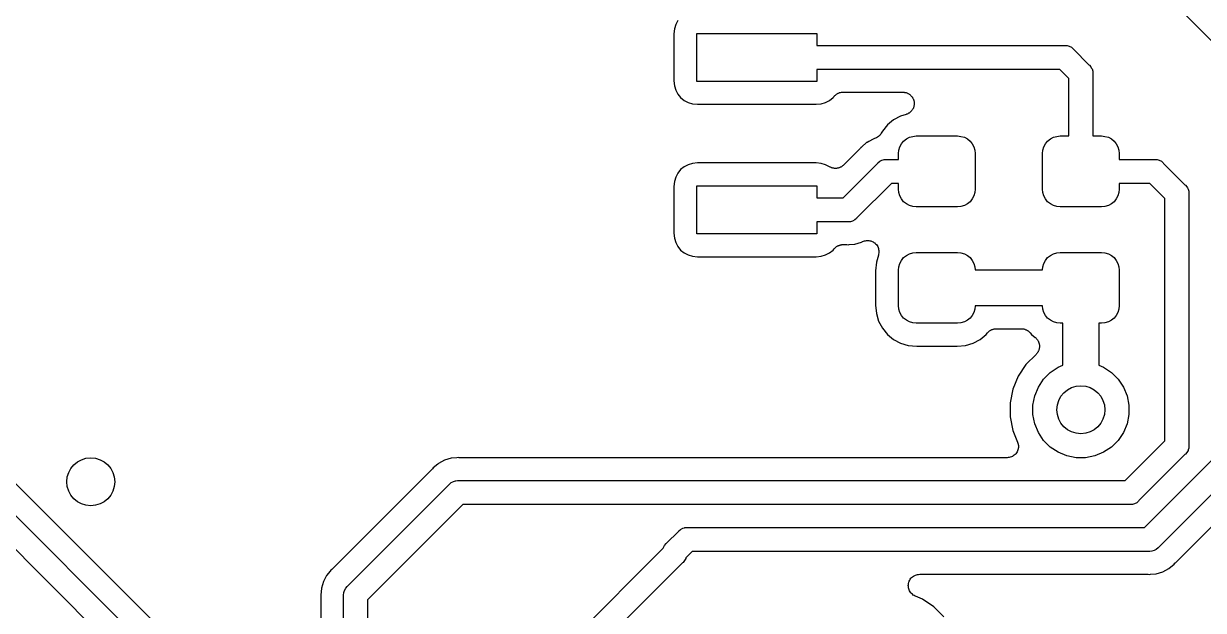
# Model space of a CAD drawing. Extents: x 100.2 to 129.8, y -164.8 to -95.2.
# Drawn here: x 105.39 to 115.22, y -117.47 to -112.58 of the extents above; entities that cross this region are included whole.
import ezdxf

# ---------------------------------------------------------------- set-up
doc = ezdxf.new("R2010")
doc.units = 0
doc.layers.add('BLACK', color=7, linetype='CONTINUOUS')

msp = doc.modelspace()

# ---------------------------------------------------------------- linework, layer by layer
at = {"layer": 'BLACK', "linetype": 'CONTINUOUS'}
for p, q in [((110.841, -112.559), (110.824, -112.592)), ((115.29, -112.731), (115.051, -112.492)), ((110.813, -112.628), (110.809, -112.67)), ((110.824, -112.592), (110.813, -112.628)), ((110.809, -112.67), (110.809, -113.06)), ((111, -113.065), (111, -112.665)), ((111, -112.665), (112, -112.665)), ((112, -112.665), (112, -112.765)), ((112, -112.765), (114.06, -112.765)), ((114.06, -112.765), (114.065, -112.765)), ((114.065, -112.765), (114.07, -112.765)), ((114.07, -112.765), (114.07, -112.765)), ((114.07, -112.765), (114.085, -112.766)), ((114.085, -112.766), (114.103, -112.772)), ((114.103, -112.772), (114.121, -112.781)), ((114.121, -112.781), (114.136, -112.794)), ((114.136, -112.794), (114.139, -112.798)), ((114.139, -112.798), (114.267, -112.926)), ((114.267, -112.926), (114.271, -112.929)), ((114.271, -112.929), (114.284, -112.944)), ((114.284, -112.944), (114.287, -112.951)), ((114.287, -112.951), (114.293, -112.962)), ((114.024, -112.965), (112, -112.965)), ((112, -112.965), (112, -113.065)), ((114.1, -113.041), (114.024, -112.965)), ((114.1, -113.52), (114.1, -113.041)), ((114.293, -112.962), (114.299, -112.98)), ((114.299, -112.98), (114.299, -112.982)), ((114.299, -112.982), (114.3, -112.995)), ((114.3, -112.995), (114.3, -112.995)), ((114.3, -112.995), (114.3, -113)), ((114.3, -113), (114.3, -113.005)), ((114.3, -113.005), (114.3, -113.52)), ((110.809, -113.06), (110.813, -113.102)), ((110.813, -113.102), (110.824, -113.138)), ((110.824, -113.138), (110.841, -113.171)), ((112, -113.065), (111, -113.065)), ((110.841, -113.171), (110.865, -113.2)), ((110.865, -113.2), (110.894, -113.224)), ((110.894, -113.224), (110.927, -113.241)), ((110.927, -113.241), (110.963, -113.252)), ((110.963, -113.252), (111.005, -113.256)), ((111.995, -113.256), (112.037, -113.252)), ((112.037, -113.252), (112.073, -113.241)), ((112.073, -113.241), (112.106, -113.224)), ((112.106, -113.224), (112.135, -113.2)), ((112.135, -113.2), (112.143, -113.19)), ((112.143, -113.19), (112.144, -113.189)), ((112.144, -113.189), (112.147, -113.186)), ((112.147, -113.186), (112.15, -113.183)), ((112.15, -113.183), (112.154, -113.179)), ((112.154, -113.179), (112.158, -113.176)), ((112.158, -113.176), (112.161, -113.174)), ((112.161, -113.174), (112.164, -113.171)), ((112.164, -113.171), (112.169, -113.168)), ((112.169, -113.168), (112.173, -113.166)), ((112.173, -113.166), (112.177, -113.164)), ((112.177, -113.164), (112.181, -113.162)), ((112.181, -113.162), (112.186, -113.161)), ((112.186, -113.161), (112.19, -113.159)), ((112.19, -113.159), (112.194, -113.158)), ((112.194, -113.158), (112.198, -113.157)), ((112.198, -113.157), (112.204, -113.156)), ((112.204, -113.156), (112.209, -113.155)), ((112.209, -113.155), (112.213, -113.155)), ((112.213, -113.155), (112.217, -113.155)), ((112.217, -113.155), (112.716, -113.155)), ((112.716, -113.155), (112.718, -113.155)), ((112.718, -113.155), (112.722, -113.156)), ((112.722, -113.156), (112.727, -113.156)), ((112.727, -113.156), (112.731, -113.157)), ((112.731, -113.157), (112.736, -113.157)), ((112.736, -113.157), (112.74, -113.158)), ((112.74, -113.158), (112.745, -113.159)), ((112.745, -113.159), (112.749, -113.161)), ((112.749, -113.161), (112.754, -113.163)), ((112.754, -113.163), (112.758, -113.165)), ((112.758, -113.165), (112.762, -113.167)), ((112.762, -113.167), (112.766, -113.169)), ((112.766, -113.169), (112.77, -113.172)), ((112.77, -113.172), (112.774, -113.175)), ((112.774, -113.175), (112.777, -113.177)), ((112.777, -113.177), (112.781, -113.181)), ((112.781, -113.181), (112.784, -113.184)), ((112.784, -113.184), (112.787, -113.187)), ((112.787, -113.187), (112.79, -113.19)), ((112.79, -113.19), (112.793, -113.194)), ((112.793, -113.194), (112.796, -113.198)), ((112.796, -113.198), (112.798, -113.202)), ((112.798, -113.202), (112.8, -113.206)), ((112.8, -113.206), (112.802, -113.21)), ((112.802, -113.21), (112.804, -113.214)), ((112.804, -113.214), (112.806, -113.219)), ((112.806, -113.219), (112.807, -113.223)), ((112.807, -113.223), (112.808, -113.228)), ((112.808, -113.228), (112.81, -113.232)), ((112.81, -113.232), (112.81, -113.237)), ((112.81, -113.237), (112.811, -113.241)), ((112.811, -113.241), (112.811, -113.246)), ((112.811, -113.246), (112.811, -113.251)), ((112.811, -113.251), (112.811, -113.255)), ((111.005, -113.256), (111.995, -113.256)), ((112.744, -113.341), (112.698, -113.355)), ((112.748, -113.339), (112.744, -113.341)), ((112.753, -113.338), (112.748, -113.339)), ((112.757, -113.336), (112.753, -113.338)), ((112.761, -113.334), (112.757, -113.336)), ((112.765, -113.331), (112.761, -113.334)), ((112.769, -113.329), (112.765, -113.331)), ((112.773, -113.326), (112.769, -113.329)), ((112.776, -113.324), (112.773, -113.326)), ((112.78, -113.32), (112.776, -113.324)), ((112.783, -113.317), (112.78, -113.32)), ((112.786, -113.314), (112.783, -113.317)), ((112.79, -113.31), (112.786, -113.314)), ((112.792, -113.307), (112.79, -113.31)), ((112.795, -113.303), (112.792, -113.307)), ((112.797, -113.299), (112.795, -113.303)), ((112.8, -113.295), (112.797, -113.299)), ((112.802, -113.291), (112.8, -113.295)), ((112.804, -113.287), (112.802, -113.291)), ((112.805, -113.282), (112.804, -113.287)), ((112.807, -113.278), (112.805, -113.282)), ((112.808, -113.273), (112.807, -113.278)), ((112.809, -113.269), (112.808, -113.273)), ((112.81, -113.264), (112.809, -113.269)), ((112.811, -113.26), (112.81, -113.264)), ((112.811, -113.255), (112.811, -113.26)), ((112.588, -113.428), (112.546, -113.479)), ((112.639, -113.386), (112.588, -113.428)), ((112.698, -113.355), (112.639, -113.386)), ((112.468, -113.546), (112.433, -113.565)), ((112.481, -113.542), (112.468, -113.546)), ((112.489, -113.539), (112.481, -113.542)), ((112.497, -113.535), (112.489, -113.539)), ((112.498, -113.535), (112.497, -113.535)), ((112.506, -113.53), (112.498, -113.535)), ((112.498, -113.535), (112.498, -113.535)), ((112.513, -113.525), (112.506, -113.53)), ((112.514, -113.525), (112.513, -113.525)), ((112.513, -113.525), (112.513, -113.525)), ((112.52, -113.518), (112.514, -113.525)), ((112.526, -113.512), (112.52, -113.518)), ((112.527, -113.512), (112.526, -113.512)), ((112.532, -113.504), (112.527, -113.511)), ((112.527, -113.511), (112.527, -113.512)), ((112.537, -113.497), (112.532, -113.504)), ((112.546, -113.479), (112.537, -113.496)), ((112.537, -113.496), (112.537, -113.496)), ((112.537, -113.496), (112.537, -113.496)), ((112.537, -113.496), (112.537, -113.496)), ((112.537, -113.496), (112.537, -113.497)), ((112.723, -113.563), (112.746, -113.545)), ((112.746, -113.545), (112.771, -113.531)), ((112.771, -113.531), (112.799, -113.523)), ((112.799, -113.523), (112.828, -113.52)), ((112.828, -113.52), (113.172, -113.52)), ((113.172, -113.52), (113.201, -113.523)), ((113.201, -113.523), (113.229, -113.531)), ((113.229, -113.531), (113.254, -113.545)), ((113.254, -113.545), (113.277, -113.563)), ((113.923, -113.563), (113.946, -113.545)), ((113.946, -113.545), (113.971, -113.531)), ((113.971, -113.531), (113.999, -113.523)), ((113.999, -113.523), (114.027, -113.52)), ((114.027, -113.52), (114.1, -113.52)), ((114.3, -113.52), (114.372, -113.52)), ((114.372, -113.52), (114.401, -113.523)), ((114.401, -113.523), (114.429, -113.531)), ((114.429, -113.531), (114.454, -113.545)), ((114.454, -113.545), (114.477, -113.563)), ((112.362, -113.623), (112.223, -113.762)), ((112.364, -113.62), (112.362, -113.623)), ((112.367, -113.617), (112.364, -113.62)), ((112.368, -113.616), (112.367, -113.617)), ((112.374, -113.609), (112.368, -113.616)), ((112.415, -113.575), (112.374, -113.609)), ((112.418, -113.573), (112.415, -113.575)), ((112.415, -113.575), (112.415, -113.575)), ((112.433, -113.565), (112.418, -113.573)), ((112.433, -113.565), (112.433, -113.565)), ((112.433, -113.565), (112.433, -113.565)), ((112.68, -113.667), (112.683, -113.639)), ((112.683, -113.639), (112.691, -113.611)), ((112.691, -113.611), (112.705, -113.586)), ((112.705, -113.586), (112.723, -113.563)), ((113.277, -113.563), (113.295, -113.586)), ((113.295, -113.586), (113.309, -113.611)), ((113.309, -113.611), (113.317, -113.639)), ((113.317, -113.639), (113.32, -113.667)), ((113.88, -113.667), (113.883, -113.639)), ((113.883, -113.639), (113.891, -113.611)), ((113.891, -113.611), (113.905, -113.586)), ((113.905, -113.586), (113.923, -113.563)), ((114.477, -113.563), (114.495, -113.586)), ((114.495, -113.586), (114.509, -113.611)), ((114.509, -113.611), (114.517, -113.639)), ((114.517, -113.639), (114.52, -113.667)), ((111.005, -113.744), (110.963, -113.748)), ((111.995, -113.744), (111.005, -113.744)), ((112.037, -113.748), (111.995, -113.744)), ((112.506, -113.748), (112.509, -113.744)), ((112.509, -113.744), (112.524, -113.731)), ((112.524, -113.731), (112.542, -113.722)), ((112.542, -113.722), (112.553, -113.719)), ((112.553, -113.719), (112.56, -113.716)), ((112.56, -113.716), (112.564, -113.716)), ((112.564, -113.716), (112.575, -113.715)), ((112.575, -113.715), (112.575, -113.715)), ((112.575, -113.715), (112.58, -113.715)), ((112.58, -113.715), (112.585, -113.715)), ((112.585, -113.715), (112.68, -113.715)), ((112.68, -113.715), (112.68, -113.667)), ((113.32, -113.667), (113.32, -113.962)), ((113.88, -113.962), (113.88, -113.667)), ((114.52, -113.667), (114.52, -113.715)), ((114.52, -113.715), (114.81, -113.715)), ((114.81, -113.715), (114.815, -113.715)), ((114.815, -113.715), (114.82, -113.715)), ((114.82, -113.715), (114.82, -113.715)), ((114.82, -113.715), (114.835, -113.716)), ((114.835, -113.716), (114.853, -113.722)), ((114.853, -113.722), (114.871, -113.731)), ((114.871, -113.731), (114.886, -113.744)), ((114.886, -113.744), (114.889, -113.748)), ((110.841, -113.829), (110.824, -113.862)), ((110.865, -113.8), (110.841, -113.829)), ((110.894, -113.776), (110.865, -113.8)), ((110.927, -113.759), (110.894, -113.776)), ((110.963, -113.748), (110.927, -113.759)), ((112.073, -113.759), (112.037, -113.748)), ((112.111, -113.779), (112.073, -113.759)), ((112.115, -113.78), (112.111, -113.779)), ((112.118, -113.782), (112.115, -113.78)), ((112.123, -113.784), (112.118, -113.782)), ((112.128, -113.786), (112.123, -113.784)), ((112.132, -113.787), (112.128, -113.786)), ((112.136, -113.788), (112.132, -113.787)), ((112.141, -113.789), (112.136, -113.788)), ((112.146, -113.79), (112.141, -113.789)), ((112.15, -113.79), (112.146, -113.79)), ((112.155, -113.79), (112.15, -113.79)), ((112.16, -113.79), (112.155, -113.79)), ((112.165, -113.79), (112.16, -113.79)), ((112.169, -113.789), (112.165, -113.79)), ((112.173, -113.788), (112.169, -113.789)), ((112.178, -113.787), (112.173, -113.788)), ((112.183, -113.786), (112.178, -113.787)), ((112.187, -113.784), (112.183, -113.786)), ((112.191, -113.783), (112.187, -113.784)), ((112.195, -113.781), (112.191, -113.783)), ((112.2, -113.779), (112.195, -113.781)), ((112.204, -113.777), (112.2, -113.779)), ((112.207, -113.775), (112.204, -113.777)), ((112.211, -113.772), (112.207, -113.775)), ((112.215, -113.769), (112.211, -113.772)), ((112.218, -113.766), (112.215, -113.769)), ((112.222, -113.763), (112.218, -113.766)), ((112.219, -114.035), (112.506, -113.748)), ((112.223, -113.762), (112.222, -113.763)), ((114.889, -113.748), (115.067, -113.926)), ((110.813, -113.898), (110.809, -113.94)), ((110.809, -113.94), (110.809, -114.33)), ((110.824, -113.862), (110.813, -113.898)), ((111, -114.335), (111, -113.935)), ((111, -113.935), (112, -113.935)), ((112, -113.935), (112, -114.035)), ((112.621, -113.915), (112.334, -114.202)), ((112.68, -113.915), (112.621, -113.915)), ((112.68, -113.962), (112.68, -113.915)), ((114.774, -113.915), (114.52, -113.915)), ((114.52, -113.915), (114.52, -113.962)), ((114.9, -114.041), (114.774, -113.915)), ((115.067, -113.926), (115.071, -113.929)), ((115.071, -113.929), (115.084, -113.944)), ((112, -114.035), (112.219, -114.035)), ((112.683, -113.991), (112.68, -113.962)), ((112.691, -114.019), (112.683, -113.991)), ((112.705, -114.044), (112.691, -114.019)), ((113.309, -114.019), (113.295, -114.044)), ((113.317, -113.991), (113.309, -114.019)), ((113.32, -113.962), (113.317, -113.991)), ((113.883, -113.991), (113.88, -113.962)), ((113.891, -114.019), (113.883, -113.991)), ((113.905, -114.044), (113.891, -114.019)), ((114.509, -114.019), (114.495, -114.044)), ((114.517, -113.991), (114.509, -114.019)), ((114.52, -113.962), (114.517, -113.991)), ((115.084, -113.944), (115.088, -113.952)), ((115.088, -113.952), (115.093, -113.962)), ((115.093, -113.962), (115.099, -113.98)), ((115.099, -113.98), (115.1, -114)), ((115.1, -114), (115.1, -114.005)), ((115.1, -114.005), (115.1, -116.095)), ((112.723, -114.067), (112.705, -114.044)), ((112.746, -114.085), (112.723, -114.067)), ((112.771, -114.099), (112.746, -114.085)), ((112.799, -114.107), (112.771, -114.099)), ((112.828, -114.11), (112.799, -114.107)), ((113.172, -114.11), (112.828, -114.11)), ((113.201, -114.107), (113.172, -114.11)), ((113.229, -114.099), (113.201, -114.107)), ((113.254, -114.085), (113.229, -114.099)), ((113.277, -114.067), (113.254, -114.085)), ((113.295, -114.044), (113.277, -114.067)), ((113.923, -114.067), (113.905, -114.044)), ((113.946, -114.085), (113.923, -114.067)), ((113.971, -114.099), (113.946, -114.085)), ((113.999, -114.107), (113.971, -114.099)), ((114.027, -114.11), (113.999, -114.107)), ((114.372, -114.11), (114.027, -114.11)), ((114.401, -114.107), (114.372, -114.11)), ((114.429, -114.099), (114.401, -114.107)), ((114.454, -114.085), (114.429, -114.099)), ((114.477, -114.067), (114.454, -114.085)), ((114.495, -114.044), (114.477, -114.067)), ((114.9, -116.059), (114.9, -114.041)), ((112.255, -114.235), (112, -114.235)), ((112, -114.235), (112, -114.335)), ((112.26, -114.235), (112.255, -114.235)), ((112.265, -114.235), (112.26, -114.235)), ((112.28, -114.234), (112.265, -114.235)), ((112.265, -114.235), (112.265, -114.235)), ((112.298, -114.228), (112.28, -114.234)), ((112.316, -114.219), (112.298, -114.228)), ((112.331, -114.206), (112.316, -114.219)), ((112.334, -114.202), (112.331, -114.206)), ((110.809, -114.33), (110.813, -114.372)), ((110.813, -114.372), (110.824, -114.408)), ((110.824, -114.408), (110.841, -114.441)), ((112, -114.335), (111, -114.335)), ((112.177, -114.434), (112.181, -114.432)), ((112.181, -114.432), (112.186, -114.431)), ((112.186, -114.431), (112.19, -114.429)), ((112.19, -114.429), (112.194, -114.428)), ((112.194, -114.428), (112.198, -114.427)), ((112.198, -114.427), (112.204, -114.426)), ((112.204, -114.426), (112.209, -114.425)), ((112.209, -114.425), (112.213, -114.425)), ((112.213, -114.425), (112.217, -114.425)), ((112.217, -114.425), (112.241, -114.425)), ((112.241, -114.425), (112.242, -114.425)), ((112.242, -114.425), (112.246, -114.425)), ((112.246, -114.425), (112.25, -114.425)), ((112.25, -114.425), (112.26, -114.426)), ((112.26, -114.426), (112.27, -114.425)), ((112.27, -114.425), (112.317, -114.421)), ((112.27, -114.425), (112.27, -114.425)), ((112.317, -114.421), (112.372, -114.404)), ((112.372, -114.404), (112.378, -114.401)), ((112.378, -114.401), (112.379, -114.4)), ((112.379, -114.4), (112.388, -114.397)), ((112.379, -114.4), (112.379, -114.4)), ((112.379, -114.4), (112.379, -114.4)), ((112.379, -114.4), (112.379, -114.4)), ((112.388, -114.397), (112.396, -114.393)), ((112.396, -114.393), (112.405, -114.392)), ((112.396, -114.393), (112.396, -114.393)), ((112.396, -114.393), (112.396, -114.393)), ((112.405, -114.392), (112.414, -114.39)), ((112.414, -114.39), (112.414, -114.39)), ((112.414, -114.39), (112.415, -114.39)), ((112.415, -114.39), (112.424, -114.39)), ((112.424, -114.39), (112.433, -114.39)), ((112.433, -114.39), (112.433, -114.39)), ((112.433, -114.39), (112.433, -114.39)), ((112.433, -114.39), (112.442, -114.392)), ((112.442, -114.392), (112.451, -114.394)), ((112.451, -114.394), (112.451, -114.394)), ((112.451, -114.394), (112.451, -114.394)), ((112.451, -114.394), (112.46, -114.398)), ((112.46, -114.398), (112.468, -114.401)), ((112.468, -114.401), (112.468, -114.401)), ((112.468, -114.401), (112.468, -114.401)), ((112.468, -114.401), (112.476, -114.406)), ((112.476, -114.406), (112.483, -114.411)), ((112.483, -114.411), (112.483, -114.412)), ((112.483, -114.412), (112.484, -114.412)), ((112.484, -114.412), (112.49, -114.418)), ((112.49, -114.418), (112.496, -114.425)), ((112.496, -114.425), (112.496, -114.425)), ((112.496, -114.425), (112.497, -114.425)), ((112.497, -114.425), (112.502, -114.433)), ((110.841, -114.441), (110.865, -114.47)), ((110.865, -114.47), (110.894, -114.494)), ((110.894, -114.494), (110.927, -114.511)), ((110.927, -114.511), (110.963, -114.522)), ((110.963, -114.522), (111.005, -114.526)), ((111.005, -114.526), (111.995, -114.526)), ((111.995, -114.526), (112.037, -114.522)), ((112.037, -114.522), (112.073, -114.511)), ((112.073, -114.511), (112.106, -114.494)), ((112.106, -114.494), (112.135, -114.47)), ((112.135, -114.47), (112.143, -114.46)), ((112.143, -114.46), (112.144, -114.459)), ((112.144, -114.459), (112.147, -114.456)), ((112.147, -114.456), (112.15, -114.453)), ((112.15, -114.453), (112.154, -114.449)), ((112.154, -114.449), (112.158, -114.446)), ((112.158, -114.446), (112.161, -114.444)), ((112.161, -114.444), (112.164, -114.441)), ((112.164, -114.441), (112.169, -114.438)), ((112.169, -114.438), (112.173, -114.436)), ((112.173, -114.436), (112.177, -114.434)), ((112.514, -114.512), (112.496, -114.571)), ((112.502, -114.433), (112.507, -114.44)), ((112.507, -114.44), (112.507, -114.44)), ((112.507, -114.44), (112.507, -114.44)), ((112.507, -114.44), (112.51, -114.449)), ((112.51, -114.449), (112.514, -114.457)), ((112.514, -114.457), (112.514, -114.457)), ((112.514, -114.457), (112.514, -114.458)), ((112.514, -114.458), (112.515, -114.466)), ((112.515, -114.503), (112.514, -114.512)), ((112.515, -114.466), (112.517, -114.475)), ((112.517, -114.494), (112.515, -114.503)), ((112.517, -114.475), (112.517, -114.476)), ((112.517, -114.476), (112.517, -114.476)), ((112.517, -114.476), (112.517, -114.485)), ((112.517, -114.485), (112.517, -114.494)), ((112.517, -114.494), (112.517, -114.494)), ((112.517, -114.494), (112.517, -114.494)), ((112.723, -114.533), (112.746, -114.515)), ((112.746, -114.515), (112.771, -114.501)), ((112.771, -114.501), (112.799, -114.493)), ((112.799, -114.493), (112.828, -114.49)), ((112.828, -114.49), (113.172, -114.49)), ((113.172, -114.49), (113.201, -114.493)), ((113.201, -114.493), (113.229, -114.501)), ((113.229, -114.501), (113.254, -114.515)), ((113.254, -114.515), (113.277, -114.533)), ((113.923, -114.533), (113.946, -114.515)), ((113.946, -114.515), (113.971, -114.501)), ((113.971, -114.501), (113.999, -114.493)), ((113.999, -114.493), (114.027, -114.49)), ((114.027, -114.49), (114.372, -114.49)), ((114.372, -114.49), (114.401, -114.493)), ((114.401, -114.493), (114.429, -114.501)), ((114.429, -114.501), (114.454, -114.515)), ((114.454, -114.515), (114.477, -114.533)), ((112.496, -114.571), (112.489, -114.642)), ((112.68, -114.637), (112.683, -114.609)), ((112.683, -114.609), (112.691, -114.581)), ((112.691, -114.581), (112.705, -114.556)), ((112.705, -114.556), (112.723, -114.533)), ((113.277, -114.533), (113.295, -114.556)), ((113.295, -114.556), (113.309, -114.581)), ((113.309, -114.581), (113.317, -114.609)), ((113.317, -114.609), (113.32, -114.635)), ((113.88, -114.635), (113.883, -114.609)), ((113.883, -114.609), (113.891, -114.581)), ((113.891, -114.581), (113.905, -114.556)), ((113.905, -114.556), (113.923, -114.533)), ((114.477, -114.533), (114.495, -114.556)), ((114.495, -114.556), (114.509, -114.581)), ((114.509, -114.581), (114.517, -114.609)), ((114.517, -114.609), (114.52, -114.637)), ((112.489, -114.642), (112.489, -114.928)), ((112.68, -114.932), (112.68, -114.637)), ((113.32, -114.635), (113.88, -114.635)), ((114.52, -114.637), (114.52, -114.932)), ((112.489, -114.928), (112.496, -114.999)), ((112.496, -114.999), (112.515, -115.062)), ((112.683, -114.961), (112.68, -114.932)), ((112.691, -114.989), (112.683, -114.961)), ((112.705, -115.014), (112.691, -114.989)), ((112.723, -115.037), (112.705, -115.014)), ((113.295, -115.014), (113.277, -115.037)), ((113.309, -114.989), (113.295, -115.014)), ((113.317, -114.961), (113.309, -114.989)), ((113.32, -114.935), (113.317, -114.961)), ((113.88, -114.935), (113.32, -114.935)), ((113.883, -114.961), (113.88, -114.935)), ((113.891, -114.989), (113.883, -114.961)), ((113.905, -115.014), (113.891, -114.989)), ((113.923, -115.037), (113.905, -115.014)), ((114.495, -115.014), (114.477, -115.037)), ((114.509, -114.989), (114.495, -115.014)), ((114.517, -114.961), (114.509, -114.989)), ((114.52, -114.932), (114.517, -114.961)), ((112.515, -115.062), (112.546, -115.121)), ((112.546, -115.121), (112.588, -115.172)), ((112.746, -115.055), (112.723, -115.037)), ((112.771, -115.069), (112.746, -115.055)), ((112.799, -115.077), (112.771, -115.069)), ((112.828, -115.08), (112.799, -115.077)), ((113.172, -115.08), (112.828, -115.08)), ((113.201, -115.077), (113.172, -115.08)), ((113.229, -115.069), (113.201, -115.077)), ((113.254, -115.055), (113.229, -115.069)), ((113.277, -115.037), (113.254, -115.055)), ((113.946, -115.055), (113.923, -115.037)), ((113.971, -115.069), (113.946, -115.055)), ((113.999, -115.077), (113.971, -115.069)), ((114.027, -115.08), (113.999, -115.077)), ((114.05, -115.08), (114.027, -115.08)), ((114.05, -115.429), (114.05, -115.08)), ((114.372, -115.08), (114.35, -115.08)), ((114.35, -115.08), (114.35, -115.429)), ((114.401, -115.077), (114.372, -115.08)), ((114.429, -115.069), (114.401, -115.077)), ((114.454, -115.055), (114.429, -115.069)), ((114.477, -115.037), (114.454, -115.055)), ((112.588, -115.172), (112.639, -115.214)), ((112.639, -115.214), (112.698, -115.245)), ((113.302, -115.245), (113.361, -115.214)), ((113.361, -115.214), (113.412, -115.172)), ((113.412, -115.172), (113.422, -115.16)), ((113.422, -115.16), (113.423, -115.159)), ((113.423, -115.159), (113.426, -115.156)), ((113.426, -115.156), (113.428, -115.153)), ((113.428, -115.153), (113.432, -115.149)), ((113.432, -115.149), (113.436, -115.146)), ((113.436, -115.146), (113.439, -115.144)), ((113.439, -115.144), (113.443, -115.141)), ((113.443, -115.141), (113.447, -115.138)), ((113.447, -115.138), (113.451, -115.136)), ((113.451, -115.136), (113.455, -115.134)), ((113.455, -115.134), (113.459, -115.132)), ((113.459, -115.132), (113.464, -115.131)), ((113.464, -115.131), (113.469, -115.129)), ((113.469, -115.129), (113.473, -115.128)), ((113.473, -115.128), (113.477, -115.127)), ((113.477, -115.127), (113.482, -115.126)), ((113.482, -115.126), (113.487, -115.125)), ((113.487, -115.125), (113.491, -115.125)), ((113.491, -115.125), (113.495, -115.125)), ((113.495, -115.125), (113.705, -115.125)), ((113.705, -115.125), (113.706, -115.125)), ((113.706, -115.125), (113.71, -115.125)), ((113.71, -115.125), (113.715, -115.125)), ((113.715, -115.125), (113.72, -115.127)), ((113.72, -115.127), (113.725, -115.127)), ((113.725, -115.127), (113.729, -115.128)), ((113.729, -115.128), (113.733, -115.129)), ((113.733, -115.129), (113.737, -115.131)), ((113.737, -115.131), (113.742, -115.133)), ((113.742, -115.133), (113.746, -115.135)), ((113.746, -115.135), (113.75, -115.136)), ((113.75, -115.136), (113.754, -115.139)), ((113.754, -115.139), (113.759, -115.142)), ((113.759, -115.142), (113.762, -115.144)), ((113.762, -115.144), (113.765, -115.147)), ((113.765, -115.147), (113.769, -115.15)), ((113.769, -115.15), (113.773, -115.154)), ((113.773, -115.154), (113.775, -115.157)), ((113.775, -115.157), (113.778, -115.16)), ((113.778, -115.16), (113.788, -115.172)), ((113.788, -115.172), (113.82, -115.198)), ((113.82, -115.198), (113.821, -115.199)), ((113.821, -115.199), (113.824, -115.202)), ((113.824, -115.202), (113.827, -115.205)), ((113.827, -115.205), (113.831, -115.209)), ((113.831, -115.209), (113.834, -115.212)), ((113.834, -115.212), (113.836, -115.216)), ((113.836, -115.216), (113.839, -115.219)), ((113.839, -115.219), (113.841, -115.224)), ((112.698, -115.245), (112.761, -115.264)), ((112.761, -115.264), (112.832, -115.271)), ((112.832, -115.271), (113.168, -115.271)), ((113.168, -115.271), (113.239, -115.264)), ((113.239, -115.264), (113.302, -115.245)), ((113.841, -115.224), (113.844, -115.228)), ((113.843, -115.317), (113.841, -115.32)), ((113.845, -115.312), (113.843, -115.317)), ((113.844, -115.228), (113.846, -115.232)), ((113.848, -115.308), (113.845, -115.312)), ((113.846, -115.232), (113.848, -115.236)), ((113.848, -115.236), (113.849, -115.24)), ((113.849, -115.304), (113.848, -115.308)), ((113.849, -115.24), (113.851, -115.245)), ((113.851, -115.3), (113.849, -115.304)), ((113.851, -115.245), (113.852, -115.249)), ((113.852, -115.295), (113.851, -115.3)), ((113.852, -115.249), (113.853, -115.253)), ((113.853, -115.29), (113.852, -115.295)), ((113.853, -115.253), (113.854, -115.258)), ((113.854, -115.282), (113.853, -115.286)), ((113.853, -115.286), (113.853, -115.29)), ((113.854, -115.258), (113.854, -115.263)), ((113.854, -115.263), (113.854, -115.267)), ((113.854, -115.267), (113.855, -115.272)), ((113.855, -115.272), (113.854, -115.277)), ((113.854, -115.277), (113.854, -115.282)), ((113.827, -115.339), (113.742, -115.424)), ((113.83, -115.335), (113.827, -115.339)), ((113.833, -115.332), (113.83, -115.335)), ((113.836, -115.328), (113.833, -115.332)), ((113.839, -115.324), (113.836, -115.328)), ((113.841, -115.32), (113.839, -115.324)), ((113.742, -115.424), (113.677, -115.521)), ((113.889, -115.545), (113.945, -115.489)), ((113.945, -115.489), (114.011, -115.446)), ((114.011, -115.446), (114.05, -115.429)), ((114.35, -115.429), (114.389, -115.446)), ((114.389, -115.446), (114.455, -115.489)), ((114.455, -115.489), (114.511, -115.545)), ((113.677, -115.521), (113.633, -115.628)), ((113.815, -115.683), (113.846, -115.611)), ((113.846, -115.611), (113.889, -115.545)), ((114.511, -115.545), (114.554, -115.611)), ((114.554, -115.611), (114.585, -115.683)), ((113.633, -115.628), (113.61, -115.742)), ((113.8, -115.761), (113.815, -115.683)), ((114.585, -115.683), (114.6, -115.761)), ((113.61, -115.742), (113.61, -115.858)), ((113.8, -115.839), (113.8, -115.761)), ((114.6, -115.761), (114.6, -115.839)), ((113.61, -115.858), (113.633, -115.972)), ((113.815, -115.917), (113.8, -115.839)), ((114.6, -115.839), (114.585, -115.917)), ((113.633, -115.972), (113.673, -116.069)), ((113.846, -115.989), (113.815, -115.917)), ((113.889, -116.055), (113.846, -115.989)), ((114.554, -115.989), (114.511, -116.055)), ((114.585, -115.917), (114.554, -115.989)), ((113.673, -116.069), (113.673, -116.069)), ((113.673, -116.069), (113.673, -116.069)), ((113.673, -116.069), (113.673, -116.069)), ((113.673, -116.069), (113.673, -116.07)), ((113.673, -116.07), (113.676, -116.079)), ((113.676, -116.079), (113.678, -116.087)), ((113.678, -116.087), (113.678, -116.087)), ((113.678, -116.087), (113.678, -116.088)), ((113.678, -116.088), (113.679, -116.097)), ((113.679, -116.097), (113.68, -116.106)), ((113.945, -116.111), (113.889, -116.055)), ((114.511, -116.055), (114.455, -116.111)), ((114.569, -116.39), (114.9, -116.059)), ((115.1, -116.095), (115.1, -116.1)), ((115.1, -116.1), (115.1, -116.105)), ((109, -116.2), (108.953, -116.204)), ((109.01, -116.199), (109, -116.2)), ((109, -116.2), (109, -116.2)), ((109.02, -116.2), (109.01, -116.199)), ((109.024, -116.2), (109.02, -116.2)), ((109.028, -116.2), (109.024, -116.2)), ((109.029, -116.2), (109.028, -116.2)), ((113.585, -116.2), (109.029, -116.2)), ((113.594, -116.199), (113.585, -116.2)), ((113.603, -116.198), (113.594, -116.199)), ((113.612, -116.196), (113.603, -116.198)), ((113.603, -116.198), (113.603, -116.198)), ((113.603, -116.198), (113.603, -116.198)), ((113.621, -116.193), (113.612, -116.196)), ((113.629, -116.189), (113.621, -116.193)), ((113.621, -116.193), (113.621, -116.193)), ((113.621, -116.193), (113.621, -116.193)), ((113.637, -116.184), (113.629, -116.189)), ((113.644, -116.178), (113.637, -116.184)), ((113.637, -116.184), (113.637, -116.184)), ((113.637, -116.184), (113.637, -116.184)), ((113.651, -116.173), (113.644, -116.178)), ((113.652, -116.173), (113.651, -116.173)), ((113.658, -116.166), (113.652, -116.172)), ((113.652, -116.172), (113.652, -116.173)), ((113.663, -116.159), (113.658, -116.166)), ((113.664, -116.158), (113.663, -116.158)), ((113.663, -116.158), (113.663, -116.159)), ((113.668, -116.15), (113.664, -116.158)), ((113.672, -116.142), (113.668, -116.15)), ((113.675, -116.133), (113.672, -116.142)), ((113.672, -116.142), (113.672, -116.142)), ((113.672, -116.142), (113.672, -116.142)), ((113.678, -116.125), (113.675, -116.133)), ((113.679, -116.115), (113.678, -116.124)), ((113.678, -116.124), (113.678, -116.124)), ((113.678, -116.124), (113.678, -116.125)), ((113.68, -116.106), (113.679, -116.115)), ((113.68, -116.106), (113.68, -116.106)), ((113.68, -116.106), (113.68, -116.106)), ((114.011, -116.154), (113.945, -116.111)), ((114.083, -116.185), (114.011, -116.154)), ((114.161, -116.2), (114.083, -116.185)), ((114.239, -116.2), (114.161, -116.2)), ((114.317, -116.185), (114.239, -116.2)), ((114.389, -116.154), (114.317, -116.185)), ((114.455, -116.111), (114.389, -116.154)), ((115.067, -116.174), (114.684, -116.557)), ((115.071, -116.171), (115.067, -116.174)), ((115.084, -116.156), (115.071, -116.171)), ((115.093, -116.138), (115.084, -116.156)), ((115.094, -116.134), (115.093, -116.138)), ((115.099, -116.12), (115.094, -116.134)), ((115.1, -116.105), (115.099, -116.113)), ((115.099, -116.113), (115.099, -116.12)), ((115.1, -116.105), (115.1, -116.105)), ((108.792, -116.298), (107.965, -117.125)), ((108.794, -116.295), (108.792, -116.298)), ((108.797, -116.292), (108.794, -116.295)), ((108.798, -116.291), (108.797, -116.292)), ((108.804, -116.284), (108.798, -116.291)), ((108.843, -116.252), (108.804, -116.284)), ((108.848, -116.248), (108.843, -116.252)), ((108.843, -116.252), (108.843, -116.252)), ((108.898, -116.221), (108.848, -116.248)), ((108.953, -116.204), (108.898, -116.221)), ((114.73, -116.78), (115.29, -116.22)), ((106.492, -117.582), (105.218, -116.308)), ((108.966, -116.4), (108.972, -116.397)), ((108.972, -116.397), (108.99, -116.391)), ((108.99, -116.391), (108.992, -116.391)), ((108.992, -116.391), (109.005, -116.39)), ((109.005, -116.39), (109.005, -116.39)), ((109.005, -116.39), (109.01, -116.39)), ((109.01, -116.39), (109.015, -116.39)), ((109.015, -116.39), (114.569, -116.39)), ((115.457, -116.336), (114.846, -116.947)), ((105.074, -116.433), (106.519, -117.878)), ((108.09, -117.269), (108.936, -116.423)), ((108.936, -116.423), (108.939, -116.419)), ((108.939, -116.419), (108.954, -116.406)), ((108.954, -116.406), (108.966, -116.4)), ((109.051, -116.59), (108.257, -117.384)), ((114.605, -116.59), (109.051, -116.59)), ((114.61, -116.59), (114.605, -116.59)), ((114.615, -116.59), (114.61, -116.59)), ((114.63, -116.589), (114.615, -116.59)), ((114.615, -116.59), (114.615, -116.59)), ((114.648, -116.583), (114.63, -116.589)), ((114.666, -116.574), (114.648, -116.583)), ((114.681, -116.561), (114.666, -116.574)), ((114.684, -116.557), (114.681, -116.561)), ((114.99, -117.072), (115.488, -116.574)), ((106.378, -118.019), (104.959, -116.6)), ((110.864, -116.796), (110.882, -116.787)), ((110.882, -116.787), (110.896, -116.783)), ((110.896, -116.783), (110.9, -116.781)), ((110.9, -116.781), (110.902, -116.781)), ((110.902, -116.781), (110.915, -116.78)), ((110.915, -116.78), (110.915, -116.78)), ((110.915, -116.78), (110.92, -116.78)), ((110.92, -116.78), (110.925, -116.78)), ((110.925, -116.78), (114.73, -116.78)), ((110.747, -116.912), (110.846, -116.813)), ((110.846, -116.813), (110.849, -116.809)), ((110.849, -116.809), (110.864, -116.796)), ((109.813, -117.86), (110.72, -116.953)), ((110.72, -116.953), (110.721, -116.947)), ((110.721, -116.947), (110.731, -116.93)), ((110.731, -116.93), (110.743, -116.915)), ((110.743, -116.915), (110.747, -116.912)), ((110.961, -116.98), (110.909, -117.033)), ((114.767, -116.98), (110.961, -116.98)), ((114.772, -116.98), (114.767, -116.98)), ((114.776, -116.98), (114.772, -116.98)), ((114.791, -116.979), (114.776, -116.98)), ((114.776, -116.98), (114.776, -116.98)), ((114.81, -116.973), (114.791, -116.979)), ((114.827, -116.964), (114.81, -116.973)), ((114.843, -116.951), (114.827, -116.964)), ((114.846, -116.947), (114.843, -116.951)), ((110.881, -117.074), (109.954, -118.001)), ((110.885, -117.071), (110.881, -117.074)), ((110.898, -117.056), (110.885, -117.071)), ((110.907, -117.038), (110.898, -117.056)), ((110.909, -117.033), (110.907, -117.038)), ((114.933, -117.122), (114.978, -117.086)), ((114.978, -117.086), (114.984, -117.079)), ((114.984, -117.079), (114.985, -117.078)), ((114.985, -117.078), (114.987, -117.075)), ((114.987, -117.075), (114.99, -117.072)), ((107.915, -117.181), (107.888, -117.231)), ((107.945, -117.144), (107.915, -117.181)), ((107.951, -117.137), (107.945, -117.144)), ((107.945, -117.144), (107.945, -117.144)), ((107.958, -117.131), (107.951, -117.137)), ((107.961, -117.128), (107.958, -117.131)), ((107.964, -117.125), (107.961, -117.128)), ((107.965, -117.125), (107.964, -117.125)), ((112.805, -117.186), (112.812, -117.182)), ((112.812, -117.182), (112.821, -117.177)), ((112.821, -117.177), (112.83, -117.175)), ((112.821, -117.177), (112.821, -117.177)), ((112.821, -117.177), (112.821, -117.177)), ((112.83, -117.175), (112.839, -117.172)), ((112.839, -117.172), (112.848, -117.171)), ((112.839, -117.172), (112.839, -117.172)), ((112.839, -117.172), (112.839, -117.172)), ((112.848, -117.171), (112.857, -117.17)), ((112.857, -117.17), (114.753, -117.17)), ((114.753, -117.17), (114.754, -117.17)), ((114.754, -117.17), (114.758, -117.17)), ((114.758, -117.17), (114.762, -117.17)), ((114.762, -117.17), (114.772, -117.171)), ((114.772, -117.171), (114.781, -117.17)), ((114.781, -117.17), (114.828, -117.166)), ((114.781, -117.17), (114.781, -117.17)), ((114.828, -117.166), (114.883, -117.149)), ((114.883, -117.149), (114.933, -117.122)), ((107.888, -117.231), (107.871, -117.286)), ((108.075, -117.286), (108.086, -117.272)), ((108.086, -117.272), (108.09, -117.269)), ((112.762, -117.264), (112.763, -117.255)), ((112.763, -117.273), (112.762, -117.264)), ((112.762, -117.264), (112.762, -117.264)), ((112.762, -117.264), (112.762, -117.264)), ((112.763, -117.255), (112.764, -117.246)), ((112.764, -117.283), (112.763, -117.273)), ((112.764, -117.246), (112.767, -117.237)), ((112.764, -117.246), (112.764, -117.246)), ((112.764, -117.246), (112.764, -117.246)), ((112.766, -117.291), (112.764, -117.283)), ((112.764, -117.283), (112.764, -117.283)), ((112.764, -117.283), (112.764, -117.283)), ((112.767, -117.237), (112.769, -117.228)), ((112.769, -117.228), (112.774, -117.22)), ((112.769, -117.228), (112.769, -117.228)), ((112.769, -117.228), (112.769, -117.228)), ((112.774, -117.22), (112.778, -117.212)), ((112.778, -117.212), (112.784, -117.204)), ((112.778, -117.212), (112.778, -117.212)), ((112.778, -117.212), (112.778, -117.212)), ((112.784, -117.204), (112.79, -117.198)), ((112.79, -117.197), (112.798, -117.191)), ((112.79, -117.198), (112.79, -117.197)), ((112.79, -117.198), (112.79, -117.198)), ((112.798, -117.191), (112.804, -117.186)), ((112.804, -117.186), (112.804, -117.186)), ((112.804, -117.186), (112.805, -117.186)), ((107.871, -117.286), (107.866, -117.343)), ((107.866, -117.343), (107.867, -117.353)), ((107.867, -117.353), (107.867, -117.354)), ((107.867, -117.354), (107.867, -117.358)), ((107.867, -117.358), (107.867, -117.362)), ((107.867, -117.362), (107.867, -117.72)), ((108.057, -117.343), (108.059, -117.323)), ((108.057, -117.348), (108.057, -117.343)), ((108.057, -117.84), (108.057, -117.348)), ((108.059, -117.323), (108.064, -117.304)), ((108.064, -117.304), (108.074, -117.287)), ((108.074, -117.287), (108.075, -117.286)), ((112.769, -117.3), (112.766, -117.291)), ((112.769, -117.301), (112.769, -117.3)), ((112.773, -117.309), (112.769, -117.301)), ((112.769, -117.301), (112.769, -117.301)), ((112.777, -117.317), (112.773, -117.309)), ((112.783, -117.324), (112.777, -117.317)), ((112.777, -117.317), (112.777, -117.317)), ((112.777, -117.317), (112.777, -117.317)), ((112.789, -117.331), (112.783, -117.324)), ((112.796, -117.337), (112.789, -117.331)), ((112.789, -117.331), (112.789, -117.331)), ((112.789, -117.331), (112.789, -117.331)), ((112.803, -117.343), (112.796, -117.337)), ((112.811, -117.348), (112.803, -117.343)), ((112.803, -117.343), (112.803, -117.343)), ((112.803, -117.343), (112.803, -117.343)), ((112.819, -117.352), (112.811, -117.348)), ((112.82, -117.352), (112.819, -117.352)), ((112.821, -117.353), (112.82, -117.352)), ((112.82, -117.352), (112.82, -117.352)), ((112.82, -117.352), (112.82, -117.352)), ((112.879, -117.377), (112.821, -117.353)), ((112.976, -117.442), (112.879, -117.377)), ((108.257, -117.384), (108.257, -117.808)), ((113.058, -117.524), (112.976, -117.442))]:
    msp.add_line(p, q, dxfattribs=at)
at = {"layer": 'BLACK'}
for centre in [(114.2, -115.8), (105.95, -116.4)]:
    msp.add_circle(centre, 0.2, dxfattribs=at)

doc.saveas('drawing.dxf')
